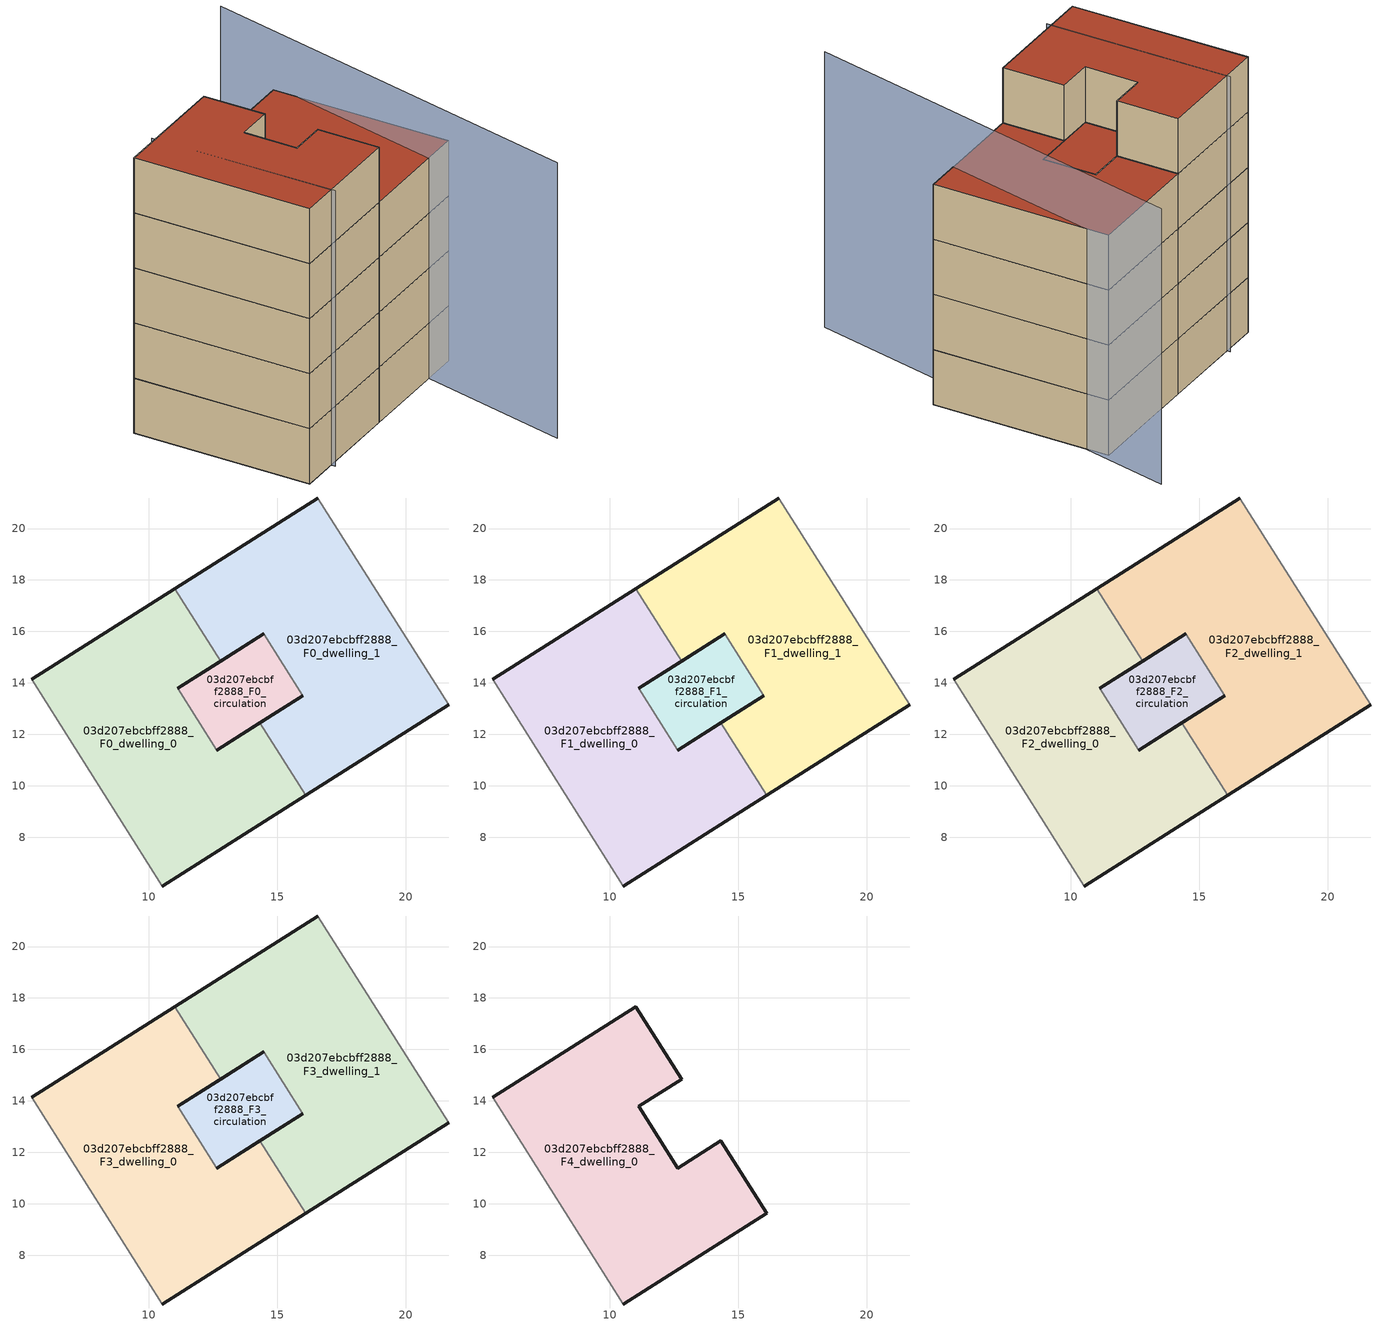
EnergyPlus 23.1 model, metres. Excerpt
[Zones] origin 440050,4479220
03d207ebcbff2888_F0_dwelling_0
 floor ground (EU_floor_Construction): 16.11,9.63 14.33,12.44 12.66,11.38 11.13,13.79 12.8,14.85 11.02,17.66 5.45,14.13 10.54,6.1 z0
 wall outside (EU_wall_Construction): 12.8,14.85 11.13,13.79 / 12.66,11.38 14.33,12.44 / 16.11,9.63 10.54,6.1 / 5.45,14.13 11.02,17.66 z0:3
 wall to 03d207ebcbff2888_F0_dwelling_1 (EU_wall_Construction): 11.02,17.66 12.8,14.85 / 14.33,12.44 16.11,9.63 z0:3
 wall to 03d207ebcbff2888_F0_circulation (EU_wall_Construction): 11.13,13.79 12.66,11.38 z0:3
 wall adiabatic (EU_wall_Construction): 10.54,6.1 5.45,14.13 z0:3
03d207ebcbff2888_F0_dwelling_1
 floor ground (EU_floor_Construction): 21.68,13.16 16.59,21.19 11.02,17.66 12.8,14.85 14.47,15.91 16,13.5 14.33,12.44 16.11,9.63 z0
 wall outside (EU_wall_Construction): 21.68,13.16 16.11,9.63 / 14.33,12.44 16,13.5 / 14.47,15.91 12.8,14.85 / 11.02,17.66 16.59,21.19 z0:3
 wall to 03d207ebcbff2888_F0_circulation (EU_wall_Construction): 16,13.5 14.47,15.91 z0:3
 wall adiabatic (EU_wall_Construction): 16.59,21.19 21.68,13.16 z0:3
03d207ebcbff2888_F0_circulation
 floor ground (EU_floor_Construction): 16,13.5 14.47,15.91 11.13,13.79 12.66,11.38 z0
 wall outside (EU_wall_Construction): 11.13,13.79 14.47,15.91 / 16,13.5 12.66,11.38 z0:3
03d207ebcbff2888_F1_dwelling_0
 floor to 03d207ebcbff2888_F0_dwelling_0 (EU_floor_Construction): 16.11,9.63 14.33,12.44 12.66,11.38 11.13,13.79 12.8,14.85 11.02,17.66 5.45,14.13 10.54,6.1 z3
 wall outside (EU_wall_Construction): 12.8,14.85 11.13,13.79 / 12.66,11.38 14.33,12.44 / 16.11,9.63 10.54,6.1 / 5.45,14.13 11.02,17.66 z3:6
 wall to 03d207ebcbff2888_F1_dwelling_1 (EU_wall_Construction): 11.02,17.66 12.8,14.85 / 14.33,12.44 16.11,9.63 z3:6
 wall to 03d207ebcbff2888_F1_circulation (EU_wall_Construction): 11.13,13.79 12.66,11.38 z3:6
 wall adiabatic (EU_wall_Construction): 10.54,6.1 5.45,14.13 z3:6
03d207ebcbff2888_F1_dwelling_1
 floor to 03d207ebcbff2888_F0_dwelling_1 (EU_floor_Construction): 21.68,13.16 16.59,21.19 11.02,17.66 12.8,14.85 14.47,15.91 16,13.5 14.33,12.44 16.11,9.63 z3
 wall outside (EU_wall_Construction): 21.68,13.16 16.11,9.63 / 14.33,12.44 16,13.5 / 14.47,15.91 12.8,14.85 / 11.02,17.66 16.59,21.19 z3:6
 wall to 03d207ebcbff2888_F1_circulation (EU_wall_Construction): 16,13.5 14.47,15.91 z3:6
 wall adiabatic (EU_wall_Construction): 16.59,21.19 21.68,13.16 z3:6
03d207ebcbff2888_F1_circulation
 floor to 03d207ebcbff2888_F0_circulation (EU_floor_Construction): 16,13.5 14.47,15.91 11.13,13.79 12.66,11.38 z3
 wall outside (EU_wall_Construction): 11.13,13.79 14.47,15.91 / 16,13.5 12.66,11.38 z3:6
03d207ebcbff2888_F2_dwelling_0
 floor to 03d207ebcbff2888_F1_dwelling_0 (EU_floor_Construction): 16.11,9.63 14.33,12.44 12.66,11.38 11.13,13.79 12.8,14.85 11.02,17.66 5.45,14.13 10.54,6.1 z6
 wall outside (EU_wall_Construction): 12.8,14.85 11.13,13.79 / 12.66,11.38 14.33,12.44 / 16.11,9.63 10.54,6.1 / 5.45,14.13 11.02,17.66 z6:9
 wall to 03d207ebcbff2888_F2_dwelling_1 (EU_wall_Construction): 11.02,17.66 12.8,14.85 / 14.33,12.44 16.11,9.63 z6:9
 wall to 03d207ebcbff2888_F2_circulation (EU_wall_Construction): 11.13,13.79 12.66,11.38 z6:9
 wall adiabatic (EU_wall_Construction): 10.54,6.1 5.45,14.13 z6:9
03d207ebcbff2888_F2_dwelling_1
 floor to 03d207ebcbff2888_F1_dwelling_1 (EU_floor_Construction): 21.68,13.16 16.59,21.19 11.02,17.66 12.8,14.85 14.47,15.91 16,13.5 14.33,12.44 16.11,9.63 z6
 wall outside (EU_wall_Construction): 21.68,13.16 16.11,9.63 / 14.33,12.44 16,13.5 / 14.47,15.91 12.8,14.85 / 11.02,17.66 16.59,21.19 z6:9
 wall to 03d207ebcbff2888_F2_circulation (EU_wall_Construction): 16,13.5 14.47,15.91 z6:9
 wall adiabatic (EU_wall_Construction): 16.59,21.19 21.68,13.16 z6:9
03d207ebcbff2888_F2_circulation
 floor to 03d207ebcbff2888_F1_circulation (EU_floor_Construction): 16,13.5 14.47,15.91 11.13,13.79 12.66,11.38 z6
 wall outside (EU_wall_Construction): 11.13,13.79 14.47,15.91 / 16,13.5 12.66,11.38 z6:9
03d207ebcbff2888_F3_dwelling_0
 floor to 03d207ebcbff2888_F2_dwelling_0 (EU_floor_Construction): 16.11,9.63 14.33,12.44 12.66,11.38 11.13,13.79 12.8,14.85 11.02,17.66 5.45,14.13 10.54,6.1 z9
 wall outside (EU_wall_Construction): 12.8,14.85 11.13,13.79 / 12.66,11.38 14.33,12.44 / 16.11,9.63 10.54,6.1 / 5.45,14.13 11.02,17.66 z9:12
 wall to 03d207ebcbff2888_F3_dwelling_1 (EU_wall_Construction): 11.02,17.66 12.8,14.85 / 14.33,12.44 16.11,9.63 z9:12
 wall to 03d207ebcbff2888_F3_circulation (EU_wall_Construction): 11.13,13.79 12.66,11.38 z9:12
 wall adiabatic (EU_wall_Construction): 10.54,6.1 5.45,14.13 z9:12
03d207ebcbff2888_F3_dwelling_1
 floor to 03d207ebcbff2888_F2_dwelling_1 (EU_floor_Construction): 21.68,13.16 16.59,21.19 11.02,17.66 12.8,14.85 14.47,15.91 16,13.5 14.33,12.44 16.11,9.63 z9
 wall outside (EU_wall_Construction): 21.68,13.16 16.11,9.63 / 14.33,12.44 16,13.5 / 14.47,15.91 12.8,14.85 / 11.02,17.66 16.59,21.19 z9:12
 wall to 03d207ebcbff2888_F3_circulation (EU_wall_Construction): 16,13.5 14.47,15.91 z9:12
 wall adiabatic (EU_wall_Construction): 16.59,21.19 21.68,13.16 z9:12
 roof outside (EU_roof_Construction): 16.59,21.19 21.68,13.16 16.11,9.63 14.33,12.44 16,13.5 14.47,15.91 12.8,14.85 11.02,17.66 z12
03d207ebcbff2888_F3_circulation
 floor to 03d207ebcbff2888_F2_circulation (EU_floor_Construction): 16,13.5 14.47,15.91 11.13,13.79 12.66,11.38 z9
 wall outside (EU_wall_Construction): 11.13,13.79 14.47,15.91 / 16,13.5 12.66,11.38 z9:12
 roof outside (EU_roof_Construction): 14.47,15.91 16,13.5 12.66,11.38 11.13,13.79 z12
03d207ebcbff2888_F4_dwelling_0
 floor to 03d207ebcbff2888_F3_dwelling_0 (EU_floor_Construction): 16.11,9.63 14.33,12.44 12.66,11.38 11.13,13.79 12.8,14.85 11.02,17.66 5.45,14.13 10.54,6.1 z12
 wall outside (EU_wall_Construction): 5.45,14.13 11.02,17.66 12.8,14.85 11.13,13.79 12.66,11.38 14.33,12.44 16.11,9.63 10.54,6.1 z12:15
 wall adiabatic (EU_wall_Construction): 10.54,6.1 5.45,14.13 z12:15
 roof outside (EU_roof_Construction): 12.8,14.85 11.13,13.79 12.66,11.38 14.33,12.44 16.11,9.63 10.54,6.1 5.45,14.13 11.02,17.66 z15
shading: 7.05,15.36 12.39,7 / 22.81,4.43 15.62,24.68 z0:15
[Building]
EU S2 Campaign: North Axis=0; Terrain=City; Solar Distribution=FullExterior
[Site:Location]
Madrid: Latitude=40.5; Longitude=-3.5; Time Zone=1; Elevation=609
[SizingPeriod:WeatherFileDays]
AnnualSizingPeriod: Begin Month=1; Begin Day of Month=1; End Month=12; End Day of Month=31; Day of Week for Start Day=Monday; Use Weather File Daylight Saving Period=No; Use Weather File Rain and Snow Indicators=No
[MATERIAL]
EU_InternalMass_Material: Roughness=MediumRough; Thickness=0.1; Conductivity=1; Density=1800; Specific Heat=900; Thermal Absorptance=0.9; Solar Absorptance=0.7; Visible Absorptance=0.7
[MATERIAL:NOMASS] Roughness=MediumRough; Thermal Absorptance=0.9; Solar Absorptance=0.7; Visible Absorptance=0.7
Name | Thermal Resistance
EU_wall_NoMass | 0.609216
EU_roof_NoMass | 0.513268
EU_floor_NoMass | 0.568163
[CONSTRUCTION]
EU_wall_Construction: EU_wall_NoMass
EU_roof_Construction: EU_roof_NoMass
EU_floor_Construction: EU_floor_NoMass
EU_InternalMass_Construction: EU_InternalMass_Material
[ZONE] Type=1; Multiplier=1; Ceiling Height=autocalculate; Floor Area=autocalculate; Part of Total Floor Area=Yes
Name | Volume
03d207ebcbff2888_F0_dwelling_0; 03d207ebcbff2888_F1_dwelling_0; 03d207ebcbff2888_F2_dwelling_0; 03d207ebcbff2888_F3_dwelling_0; 03d207ebcbff2888_F4_dwelling_0 | 171.113
03d207ebcbff2888_F0_dwelling_1; 03d207ebcbff2888_F1_dwelling_1; 03d207ebcbff2888_F2_dwelling_1; 03d207ebcbff2888_F3_dwelling_1 | 171.111
03d207ebcbff2888_F0_circulation; 03d207ebcbff2888_F1_circulation; 03d207ebcbff2888_F2_circulation; 03d207ebcbff2888_F3_circulation | 33.8511
[INTERNALMASS] Construction=EU_InternalMass_Construction
Name | Zone or ZoneList | Surface Area
03d207ebcbff2888_F0_dwelling_0_EU_InternalMass | 03d207ebcbff2888_F0_dwelling_0 | 57.0403
03d207ebcbff2888_F0_dwelling_1_EU_InternalMass | 03d207ebcbff2888_F0_dwelling_1 | 57.0403
03d207ebcbff2888_F1_dwelling_0_EU_InternalMass | 03d207ebcbff2888_F1_dwelling_0 | 57.0403
03d207ebcbff2888_F1_dwelling_1_EU_InternalMass | 03d207ebcbff2888_F1_dwelling_1 | 57.0403
03d207ebcbff2888_F2_dwelling_0_EU_InternalMass | 03d207ebcbff2888_F2_dwelling_0 | 57.0403
03d207ebcbff2888_F2_dwelling_1_EU_InternalMass | 03d207ebcbff2888_F2_dwelling_1 | 57.0403
03d207ebcbff2888_F3_dwelling_0_EU_InternalMass | 03d207ebcbff2888_F3_dwelling_0 | 57.0403
03d207ebcbff2888_F3_dwelling_1_EU_InternalMass | 03d207ebcbff2888_F3_dwelling_1 | 57.0403
03d207ebcbff2888_F4_dwelling_0_EU_InternalMass | 03d207ebcbff2888_F4_dwelling_0 | 125.337
[OTHEREQUIPMENT] Fuel Type=Electricity; Design Level Calculation Method=Watts/Area; Power per Zone Floor Area=1; Fraction Latent=0; Fraction Radiant=0; Fraction Lost=0; Carbon Dioxide Generation Rate=0; EndUse Subcategory=EU_Step8_InternalGains
Name | Zone or ZoneList or Space or SpaceList | Schedule
EU_Step8_InternalGain_03d207ebcbff2888_F0_dwelling_0_f000 | 03d207ebcbff2888_F0_dwelling_0 | EU_Step8_GainSchedule_03d207ebcbff2888_F0_dwelling_0_f000
EU_Step8_InternalGain_03d207ebcbff2888_F0_dwelling_1_f000 | 03d207ebcbff2888_F0_dwelling_1 | EU_Step8_GainSchedule_03d207ebcbff2888_F0_dwelling_1_f000
EU_Step8_InternalGain_03d207ebcbff2888_F1_dwelling_0_f000 | 03d207ebcbff2888_F1_dwelling_0 | EU_Step8_GainSchedule_03d207ebcbff2888_F1_dwelling_0_f000
EU_Step8_InternalGain_03d207ebcbff2888_F1_dwelling_1_f000 | 03d207ebcbff2888_F1_dwelling_1 | EU_Step8_GainSchedule_03d207ebcbff2888_F1_dwelling_1_f000
EU_Step8_InternalGain_03d207ebcbff2888_F2_dwelling_0_f000 | 03d207ebcbff2888_F2_dwelling_0 | EU_Step8_GainSchedule_03d207ebcbff2888_F2_dwelling_0_f000
EU_Step8_InternalGain_03d207ebcbff2888_F2_dwelling_1_f000 | 03d207ebcbff2888_F2_dwelling_1 | EU_Step8_GainSchedule_03d207ebcbff2888_F2_dwelling_1_f000
EU_Step8_InternalGain_03d207ebcbff2888_F3_dwelling_0_f000 | 03d207ebcbff2888_F3_dwelling_0 | EU_Step8_GainSchedule_03d207ebcbff2888_F3_dwelling_0_f000
EU_Step8_InternalGain_03d207ebcbff2888_F3_dwelling_1_f000 | 03d207ebcbff2888_F3_dwelling_1 | EU_Step8_GainSchedule_03d207ebcbff2888_F3_dwelling_1_f000
EU_Step8_InternalGain_03d207ebcbff2888_F4_dwelling_0_f000 | 03d207ebcbff2888_F4_dwelling_0 | EU_Step8_GainSchedule_03d207ebcbff2888_F4_dwelling_0_f000
[ZONEINFILTRATION:DESIGNFLOWRATE] Schedule=EU_AlwaysOn; Design Flow Rate Calculation Method=Flow/Area; Flow Rate per Floor Area=0.0005; Constant Term Coefficient=1; Temperature Term Coefficient=0; Velocity Term Coefficient=0; Velocity Squared Term Coefficient=0
Name | Zone or ZoneList or Space or SpaceList
EU_Circulation_Infiltration_03d207ebcbff2888_F0_circulation | 03d207ebcbff2888_F0_circulation
EU_Circulation_Infiltration_03d207ebcbff2888_F1_circulation | 03d207ebcbff2888_F1_circulation
EU_Circulation_Infiltration_03d207ebcbff2888_F2_circulation | 03d207ebcbff2888_F2_circulation
EU_Circulation_Infiltration_03d207ebcbff2888_F3_circulation | 03d207ebcbff2888_F3_circulation
[ZONEVENTILATION:DESIGNFLOWRATE] Schedule=EU_AlwaysOn; Design Flow Rate Calculation Method=AirChanges/Hour; Air Changes per Hour=0.752966; Ventilation Type=Natural; Fan Pressure Rise=0; Fan Total Efficiency=1; Constant Term Coefficient=1; Temperature Term Coefficient=0; Velocity Term Coefficient=0; Velocity Squared Term Coefficient=0; Minimum Indoor Temperature=-100; Maximum Indoor Temperature=100; Delta Temperature=-100; Minimum Outdoor Temperature=-100; Maximum Outdoor Temperature=100; Maximum Wind Speed=40
Name | Zone or ZoneList or Space or SpaceList
EU_ConstantAir_03d207ebcbff2888_F0_dwelling_0 | 03d207ebcbff2888_F0_dwelling_0
EU_ConstantAir_03d207ebcbff2888_F0_dwelling_1 | 03d207ebcbff2888_F0_dwelling_1
EU_ConstantAir_03d207ebcbff2888_F1_dwelling_0 | 03d207ebcbff2888_F1_dwelling_0
EU_ConstantAir_03d207ebcbff2888_F1_dwelling_1 | 03d207ebcbff2888_F1_dwelling_1
EU_ConstantAir_03d207ebcbff2888_F2_dwelling_0 | 03d207ebcbff2888_F2_dwelling_0
EU_ConstantAir_03d207ebcbff2888_F2_dwelling_1 | 03d207ebcbff2888_F2_dwelling_1
EU_ConstantAir_03d207ebcbff2888_F3_dwelling_0 | 03d207ebcbff2888_F3_dwelling_0
EU_ConstantAir_03d207ebcbff2888_F3_dwelling_1 | 03d207ebcbff2888_F3_dwelling_1
EU_ConstantAir_03d207ebcbff2888_F4_dwelling_0 | 03d207ebcbff2888_F4_dwelling_0
[HVACTEMPLATE:THERMOSTAT] Constant Heating Setpoint=20; Constant Cooling Setpoint=50
EU_HeatOnly_03d207ebcbff2888_F0_dwelling_0; EU_HeatOnly_03d207ebcbff2888_F0_dwelling_1; EU_HeatOnly_03d207ebcbff2888_F1_dwelling_0; EU_HeatOnly_03d207ebcbff2888_F1_dwelling_1; EU_HeatOnly_03d207ebcbff2888_F2_dwelling_0; EU_HeatOnly_03d207ebcbff2888_F2_dwelling_1; EU_HeatOnly_03d207ebcbff2888_F3_dwelling_0; EU_HeatOnly_03d207ebcbff2888_F3_dwelling_1; EU_HeatOnly_03d207ebcbff2888_F4_dwelling_0
[HVACTEMPLATE:ZONE:IDEALLOADSAIRSYSTEM] System Availability Schedule=EU_AlwaysOn; Maximum Heating Supply Air Temperature=50; Minimum Cooling Supply Air Temperature=13; Maximum Heating Supply Air Humidity Ratio=0.0156; Minimum Cooling Supply Air Humidity Ratio=0.0077; Heating Limit=NoLimit; Cooling Limit=NoLimit; Heating Availability Schedule=EU_AlwaysOn; Cooling Availability Schedule=EU_CoolingOff; Dehumidification Control Type=ConstantSensibleHeatRatio; Cooling Sensible Heat Ratio=0.7; Dehumidification Setpoint=60; Humidification Control Type=None; Humidification Setpoint=30; Outdoor Air Method=None; Outdoor Air Flow Rate per Person=0.00944; Outdoor Air Flow Rate per Zone Floor Area=0; Outdoor Air Flow Rate per Zone=0; Demand Controlled Ventilation Type=None; Outdoor Air Economizer Type=NoEconomizer; Heat Recovery Type=None; Sensible Heat Recovery Effectiveness=0.7; Latent Heat Recovery Effectiveness=0.65
Name | Template Thermostat
03d207ebcbff2888_F0_dwelling_0 | EU_HeatOnly_03d207ebcbff2888_F0_dwelling_0
03d207ebcbff2888_F0_dwelling_1 | EU_HeatOnly_03d207ebcbff2888_F0_dwelling_1
03d207ebcbff2888_F1_dwelling_0 | EU_HeatOnly_03d207ebcbff2888_F1_dwelling_0
03d207ebcbff2888_F1_dwelling_1 | EU_HeatOnly_03d207ebcbff2888_F1_dwelling_1
03d207ebcbff2888_F2_dwelling_0 | EU_HeatOnly_03d207ebcbff2888_F2_dwelling_0
03d207ebcbff2888_F2_dwelling_1 | EU_HeatOnly_03d207ebcbff2888_F2_dwelling_1
03d207ebcbff2888_F3_dwelling_0 | EU_HeatOnly_03d207ebcbff2888_F3_dwelling_0
03d207ebcbff2888_F3_dwelling_1 | EU_HeatOnly_03d207ebcbff2888_F3_dwelling_1
03d207ebcbff2888_F4_dwelling_0 | EU_HeatOnly_03d207ebcbff2888_F4_dwelling_0
[SIZING:ZONE] Zone Cooling Design Supply Air Temperature Input Method=SupplyAirTemperature; Zone Cooling Design Supply Air Temperature=13; Zone Heating Design Supply Air Temperature Input Method=SupplyAirTemperature; Zone Heating Design Supply Air Temperature=50; Zone Cooling Design Supply Air Humidity Ratio=0.008; Zone Heating Design Supply Air Humidity Ratio=0.008; Cooling Design Air Flow Method=DesignDay; Cooling Design Air Flow Rate=0; Cooling Minimum Air Flow per Zone Floor Area=0.000762; Cooling Minimum Air Flow=0; Cooling Minimum Air Flow Fraction=0.2; Heating Design Air Flow Method=DesignDay; Heating Design Air Flow Rate=0; Heating Maximum Air Flow per Zone Floor Area=0.002032; Heating Maximum Air Flow=0.141576; Heating Maximum Air Flow Fraction=0.3; Account for Dedicated Outdoor Air System=No; Dedicated Outdoor Air System Control Strategy=NeutralSupplyAir; Dedicated Outdoor Air Low Setpoint Temperature for Design=autosize; Dedicated Outdoor Air High Setpoint Temperature for Design=autosize; Zone Load Sizing Method=Sensible Load Only No Latent Load; Zone Latent Cooling Design Supply Air Humidity Ratio Input Method=HumidityRatioDifference; Zone Cooling Design Supply Air Humidity Ratio Difference=0.005; Zone Latent Heating Design Supply Air Humidity Ratio Input Method=HumidityRatioDifference; Zone Humidification Design Supply Air Humidity Ratio Difference=0.005
03d207ebcbff2888_F0_dwelling_0; 03d207ebcbff2888_F0_dwelling_1; 03d207ebcbff2888_F1_dwelling_0; 03d207ebcbff2888_F1_dwelling_1; 03d207ebcbff2888_F2_dwelling_0; 03d207ebcbff2888_F2_dwelling_1; 03d207ebcbff2888_F3_dwelling_0; 03d207ebcbff2888_F3_dwelling_1; 03d207ebcbff2888_F4_dwelling_0
[SCHEDULE:CONSTANT]
Name | Hourly Value
EU_AlwaysOn | 1
EU_CoolingOff | 0
[SCHEDULE:FILE] Column Number=1; Rows to Skip at Top=0; Number of Hours of Data=8760; Column Separator=Comma; Interpolate to Timestep=No; Minutes per Item=60; Adjust Schedule for Daylight Savings=Yes
Name | File
EU_Step8_GainSchedule_03d207ebcbff2888_F0_dwelling_0_f000 | ../../schedules/03d207ebcbff2888/03d207ebcbff2888_F0_dwelling_0_f000_gain.csv
EU_Step8_GainSchedule_03d207ebcbff2888_F0_dwelling_1_f000 | ../../schedules/03d207ebcbff2888/03d207ebcbff2888_F0_dwelling_1_f000_gain.csv
EU_Step8_GainSchedule_03d207ebcbff2888_F1_dwelling_0_f000 | ../../schedules/03d207ebcbff2888/03d207ebcbff2888_F1_dwelling_0_f000_gain.csv
EU_Step8_GainSchedule_03d207ebcbff2888_F1_dwelling_1_f000 | ../../schedules/03d207ebcbff2888/03d207ebcbff2888_F1_dwelling_1_f000_gain.csv
EU_Step8_GainSchedule_03d207ebcbff2888_F2_dwelling_0_f000 | ../../schedules/03d207ebcbff2888/03d207ebcbff2888_F2_dwelling_0_f000_gain.csv
EU_Step8_GainSchedule_03d207ebcbff2888_F2_dwelling_1_f000 | ../../schedules/03d207ebcbff2888/03d207ebcbff2888_F2_dwelling_1_f000_gain.csv
EU_Step8_GainSchedule_03d207ebcbff2888_F3_dwelling_0_f000 | ../../schedules/03d207ebcbff2888/03d207ebcbff2888_F3_dwelling_0_f000_gain.csv
EU_Step8_GainSchedule_03d207ebcbff2888_F3_dwelling_1_f000 | ../../schedules/03d207ebcbff2888/03d207ebcbff2888_F3_dwelling_1_f000_gain.csv
EU_Step8_GainSchedule_03d207ebcbff2888_F4_dwelling_0_f000 | ../../schedules/03d207ebcbff2888/03d207ebcbff2888_F4_dwelling_0_f000_gain.csv
